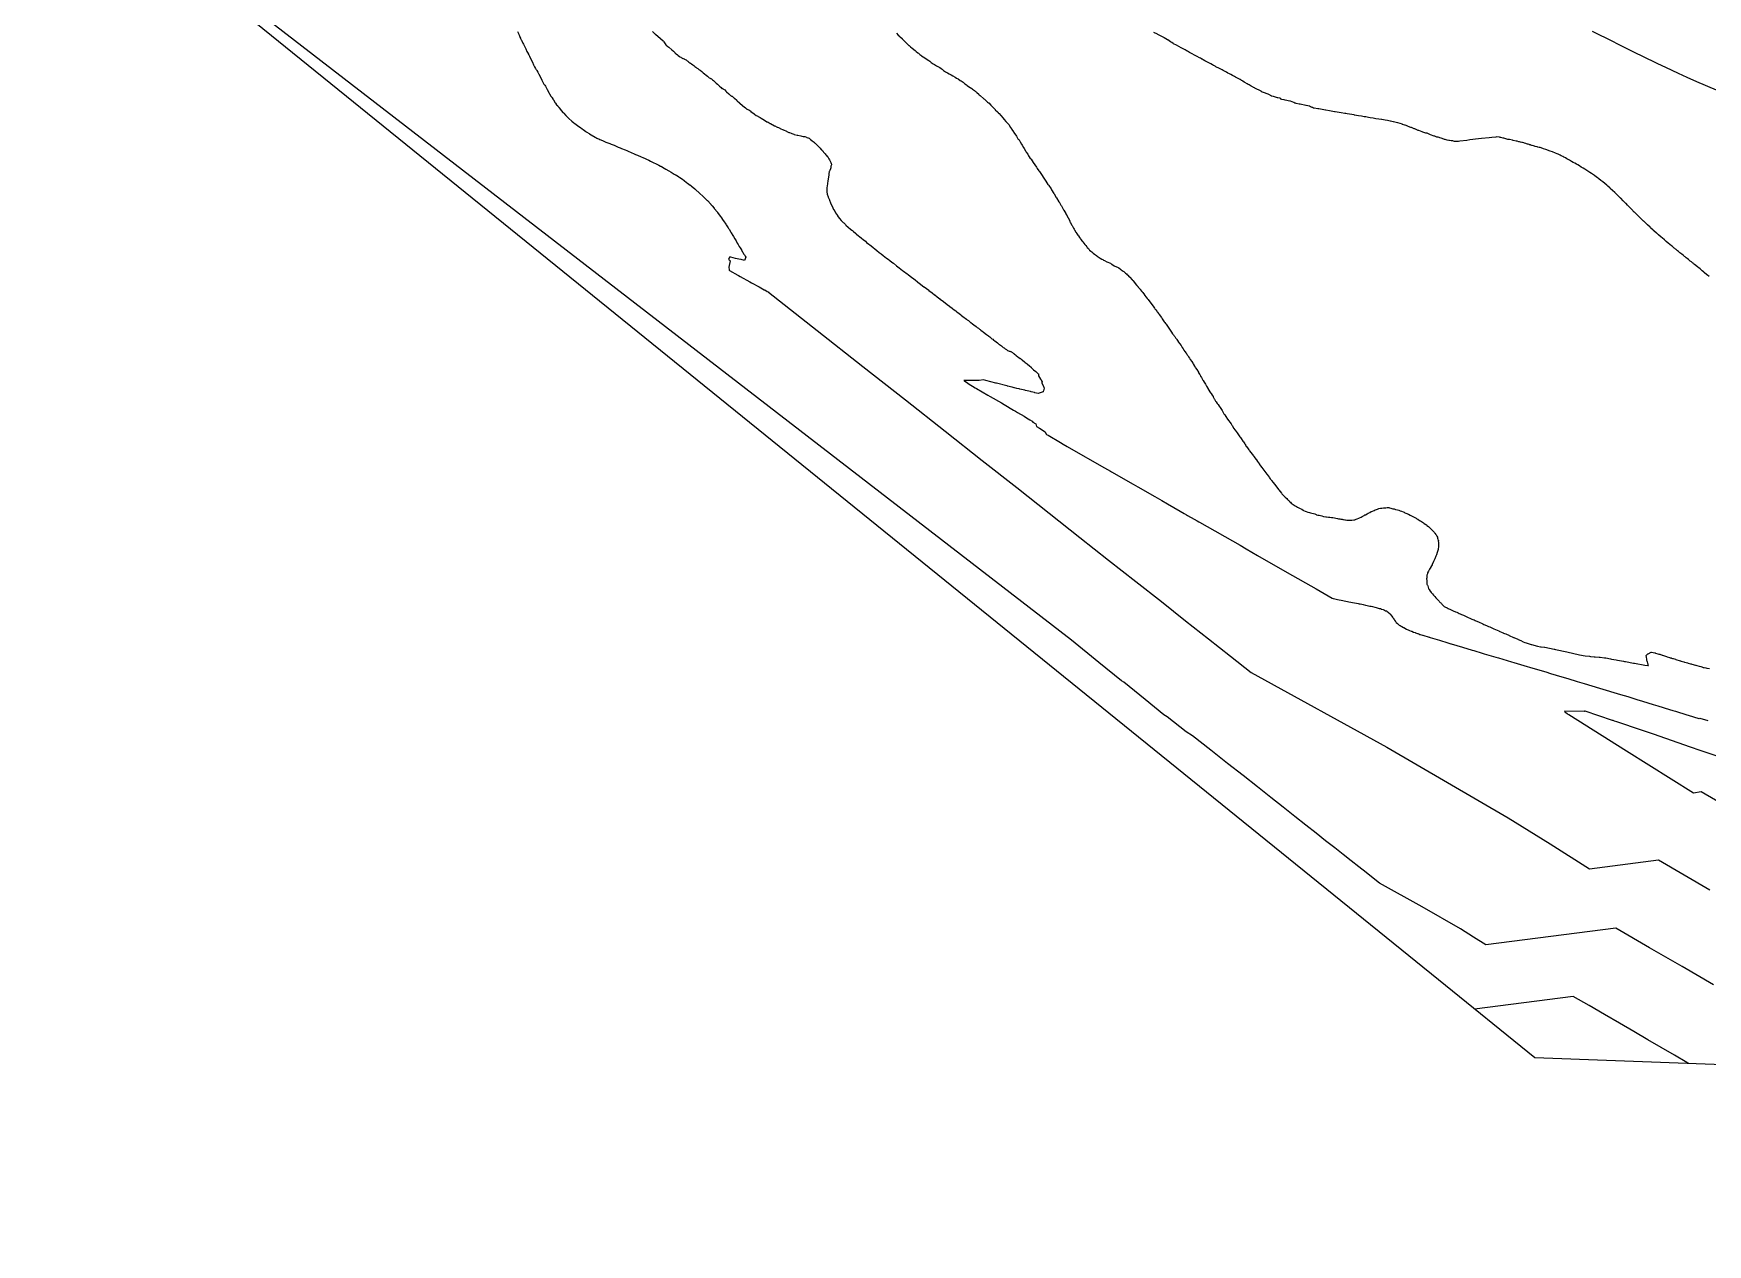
# Model space of a CAD drawing. Header units: metres. Extents: x 483462 to 484492, y 8428718 to 8429266.
# Drawn here: x 483573 to 483668.5, y 8429106.4 to 8429175.5 of the extents above; entities that cross this region are included whole.
import ezdxf

# ---------------------------------------------------------------- set-up
doc = ezdxf.new("R2010")
doc.units = ezdxf.units.M
for name, color, linetype in [('C-TINN-BNDY', 110, 'Continuous'), ('C-TOPO-MAJR', 9, 'Continuous'), ('C-TOPO-MINR', 8, 'Continuous')]:
    doc.layers.add(name, color=color, linetype=linetype)

msp = doc.modelspace()

# ---------------------------------------------------------------- linework, layer by layer
at = {"layer": 'C-TINN-BNDY', "color": 110, "linetype": 'Continuous', "lineweight": -3, "flags": 128}
msp.add_lwpolyline([(483721.479, 8429106.408), (483711.676, 8429111.421), (483707.355, 8429113.553), (483703.671, 8429115.37), (483658.654, 8429117.053), (483658.654, 8429117.053), (483653.159, 8429121.5), (483582.71, 8429178.48), (483500.685, 8429207.723)], dxfattribs=at)
at = {"layer": 'C-TOPO-MAJR', "color": 9, "linetype": 'Continuous', "lineweight": -3, "elevation": 1210, "flags": 128}
msp.add_lwpolyline([(483668.853, 8429121.212), (483667.06, 8429122.253), (483665.205, 8429123.331), (483663.284, 8429124.447), (483655.872, 8429123.49), (483655.162, 8429123.935), (483654.41, 8429124.406), (483652.231, 8429125.669), (483649.801, 8429127.01), (483649.429, 8429127.304), (483649.037, 8429127.612), (483648.624, 8429127.937), (483648.189, 8429128.28), (483647.729, 8429128.643), (483647.242, 8429129.026), (483646.726, 8429129.433), (483646.178, 8429129.865), (483645.595, 8429130.324), (483644.973, 8429130.813), (483644.309, 8429131.336), (483643.598, 8429131.896), (483642.835, 8429132.497), (483642.015, 8429133.144), (483641.129, 8429133.842), (483640.17, 8429134.597), (483639.13, 8429135.417), (483638.765, 8429135.633), (483637.688, 8429136.49), (483637.493, 8429136.606), (483636.432, 8429137.477), (483635.219, 8429138.463), (483635.077, 8429138.549), (483633.796, 8429139.601), (483632.221, 8429140.859), (483585.483, 8429176.93)], dxfattribs=at)
at = {"layer": 'C-TOPO-MINR', "color": 8, "linetype": 'Continuous', "lineweight": -3, "flags": 128}
for points, elevation in [([(483600.62, 8429175.576), (483600.696, 8429175.412), (483600.699, 8429175.404), (483600.731, 8429175.331), (483600.763, 8429175.261), (483600.765, 8429175.256), (483600.802, 8429175.184), (483600.805, 8429175.177), (483600.843, 8429175.103), (483600.854, 8429175.081), (483600.933, 8429174.913), (483600.961, 8429174.855), (483601.093, 8429174.577), (483601.163, 8429174.43), (483601.188, 8429174.379), (483601.224, 8429174.317), (483601.237, 8429174.296), (483601.273, 8429174.235), (483601.303, 8429174.173), (483601.371, 8429174.035), (483601.474, 8429173.822), (483601.544, 8429173.678), (483601.602, 8429173.561), (483601.647, 8429173.469), (483601.679, 8429173.423), (483601.692, 8429173.405), (483601.705, 8429173.386), (483601.736, 8429173.341), (483601.785, 8429173.245), (483601.835, 8429173.148), (483601.909, 8429173.001), (483602.008, 8429172.804), (483602.048, 8429172.727), (483602.109, 8429172.607), (483602.132, 8429172.578), (483602.167, 8429172.534), (483602.189, 8429172.506), (483602.219, 8429172.45), (483602.278, 8429172.343), (483602.322, 8429172.259), (483602.435, 8429172.051), (483602.458, 8429172.01), (483602.524, 8429171.887), (483602.537, 8429171.872), (483602.576, 8429171.828), (483602.589, 8429171.813), (483602.604, 8429171.79), (483602.658, 8429171.705), (483602.68, 8429171.669), (483602.781, 8429171.508), (483602.792, 8429171.491), (483602.85, 8429171.399), (483602.858, 8429171.391), (483602.9, 8429171.349), (483602.907, 8429171.342), (483602.979, 8429171.253), (483602.988, 8429171.241), (483603.003, 8429171.222), (483603.136, 8429171.056), (483603.142, 8429171.048), (483603.218, 8429170.953), (483603.221, 8429170.95), (483603.269, 8429170.909), (483603.272, 8429170.907), (483603.372, 8429170.797), (483603.376, 8429170.793), (483603.381, 8429170.788), (483603.549, 8429170.615), (483603.55, 8429170.613), (483603.55, 8429170.613), (483603.55, 8429170.613), (483603.726, 8429170.46), (483603.729, 8429170.457), (483603.832, 8429170.372), (483603.838, 8429170.367), (483603.891, 8429170.327), (483603.898, 8429170.322), (483604.053, 8429170.209), (483604.063, 8429170.202), (483604.214, 8429170.092), (483604.228, 8429170.083), (483604.286, 8429170.042), (483604.303, 8429170.029), (483604.377, 8429169.977), (483604.524, 8429169.875), (483604.549, 8429169.857), (483604.574, 8429169.841), (483604.713, 8429169.749), (483604.738, 8429169.734), (483604.925, 8429169.627), (483604.953, 8429169.612), (483605.064, 8429169.552), (483605.095, 8429169.536), (483605.156, 8429169.494), (483605.195, 8429169.476), (483605.267, 8429169.444), (483605.313, 8429169.424), (483605.464, 8429169.358), (483605.517, 8429169.336), (483605.67, 8429169.27), (483605.729, 8429169.247), (483605.897, 8429169.179), (483605.964, 8429169.152), (483606.138, 8429169.084), (483606.221, 8429169.051), (483606.296, 8429169.021), (483606.327, 8429169.002), (483606.358, 8429168.983), (483606.475, 8429168.937), (483606.558, 8429168.903), (483606.763, 8429168.822), (483606.855, 8429168.785), (483606.967, 8429168.74), (483607.068, 8429168.699), (483607.104, 8429168.68), (483607.139, 8429168.661), (483607.247, 8429168.615), (483607.362, 8429168.566), (483607.477, 8429168.516), (483607.674, 8429168.431), (483607.78, 8429168.385), (483607.907, 8429168.328), (483607.942, 8429168.311), (483607.977, 8429168.293), (483608.112, 8429168.23), (483608.216, 8429168.179), (483608.357, 8429168.11), (483608.53, 8429168.025), (483608.684, 8429167.945), (483608.777, 8429167.899), (483608.807, 8429167.885), (483608.838, 8429167.87), (483608.999, 8429167.782), (483609.085, 8429167.732), (483609.251, 8429167.636), (483609.39, 8429167.554), (483609.57, 8429167.442), (483609.642, 8429167.4), (483609.665, 8429167.39), (483609.687, 8429167.379), (483609.827, 8429167.286), (483609.89, 8429167.241), (483610.03, 8429167.144), (483610.129, 8429167.072), (483610.27, 8429166.968), (483610.319, 8429166.933), (483610.468, 8429166.817), (483610.482, 8429166.811), (483610.495, 8429166.805), (483610.534, 8429166.77), (483610.734, 8429166.604), (483610.791, 8429166.554), (483610.985, 8429166.381), (483611.01, 8429166.359), (483611.212, 8429166.169), (483611.221, 8429166.164), (483611.236, 8429166.148), (483611.439, 8429165.945), (483611.455, 8429165.928), (483611.652, 8429165.721), (483611.654, 8429165.718), (483611.734, 8429165.629), (483611.847, 8429165.492), (483611.851, 8429165.487), (483612.025, 8429165.265), (483612.034, 8429165.252), (483612.186, 8429165.048), (483612.201, 8429165.027), (483612.216, 8429165.006), (483612.359, 8429164.805), (483612.377, 8429164.776), (483612.505, 8429164.589), (483612.528, 8429164.554), (483612.639, 8429164.383), (483612.665, 8429164.341), (483612.691, 8429164.298), (483612.794, 8429164.135), (483612.822, 8429164.087), (483612.914, 8429163.937), (483612.946, 8429163.881), (483613.027, 8429163.746), (483613.06, 8429163.687), (483613.091, 8429163.634), (483613.164, 8429163.509), (483613.21, 8429163.429), (483613.279, 8429163.311), (483613.318, 8429163.244), (483613.356, 8429163.182), (483613.416, 8429163.077), (483613.447, 8429163.027), (483613.474, 8429162.987), (483613.521, 8429162.905), (483613.544, 8429162.871), (483613.569, 8429162.836), (483613.609, 8429162.767), (483613.645, 8429162.706), (483613.575, 8429162.522), (483613.375, 8429162.57), (483613.247, 8429162.601), (483613.069, 8429162.639), (483612.794, 8429162.706), (483612.712, 8429162.711), (483612.669, 8429162.575), (483612.706, 8429162.545), (483612.765, 8429162.494), (483612.689, 8429162.126), (483612.696, 8429161.977), (483612.692, 8429161.972), (483612.694, 8429161.968), (483612.711, 8429161.954), (483613.19, 8429161.683), (483613.235, 8429161.655), (483613.321, 8429161.603), (483613.885, 8429161.295), (483613.975, 8429161.245), (483614.41, 8429161.009), (483614.698, 8429160.852), (483614.729, 8429160.835), (483614.871, 8429160.757), (483614.927, 8429160.725), (483614.935, 8429160.721), (483614.94, 8429160.718), (483614.943, 8429160.716), (483617.717, 8429158.531), (483620.328, 8429156.475), (483622.754, 8429154.564), (483625.014, 8429152.783), (483627.126, 8429151.12), (483629.103, 8429149.563), (483630.957, 8429148.102), (483632.7, 8429146.729), (483634.341, 8429145.436), (483635.89, 8429144.216), (483637.353, 8429143.064), (483638.738, 8429141.973), (483640.05, 8429140.939), (483641.296, 8429139.958), (483642.48, 8429139.025), (483650.208, 8429134.758), (483657.138, 8429130.742), (483659.529, 8429129.245), (483661.787, 8429127.83), (483665.72, 8429128.338), (483668.652, 8429126.635)], 1208), ([(483608.32, 8429175.574), (483608.483, 8429175.43), (483608.497, 8429175.418), (483608.78, 8429175.173), (483608.925, 8429175.046), (483608.947, 8429175.027), (483608.979, 8429174.977), (483609.01, 8429174.929), (483609.016, 8429174.921), (483609.048, 8429174.874), (483609.054, 8429174.866), (483609.087, 8429174.822), (483609.109, 8429174.803), (483609.209, 8429174.716), (483609.258, 8429174.675), (483609.432, 8429174.527), (483609.526, 8429174.447), (483609.559, 8429174.418), (483609.595, 8429174.377), (483609.607, 8429174.364), (483609.644, 8429174.323), (483609.674, 8429174.298), (483609.749, 8429174.235), (483609.786, 8429174.205), (483609.863, 8429174.144), (483609.887, 8429174.13), (483609.935, 8429174.102), (483609.958, 8429174.089), (483610.003, 8429174.065), (483610.024, 8429174.057), (483610.063, 8429174.041), (483610.084, 8429174.032), (483610.123, 8429174.017), (483610.15, 8429174.002), (483610.195, 8429173.98), (483610.241, 8429173.955), (483610.266, 8429173.941), (483610.309, 8429173.904), (483610.332, 8429173.884), (483610.376, 8429173.844), (483610.405, 8429173.825), (483610.455, 8429173.79), (483610.496, 8429173.762), (483610.548, 8429173.726), (483610.62, 8429173.672), (483610.679, 8429173.627), (483610.748, 8429173.576), (483610.798, 8429173.538), (483610.842, 8429173.508), (483610.874, 8429173.485), (483610.917, 8429173.455), (483610.972, 8429173.412), (483611.036, 8429173.363), (483611.132, 8429173.287), (483611.222, 8429173.216), (483611.294, 8429173.159), (483611.386, 8429173.085), (483611.463, 8429173.023), (483611.527, 8429172.972), (483611.567, 8429172.94), (483611.608, 8429172.916), (483611.632, 8429172.902), (483611.657, 8429172.888), (483611.697, 8429172.865), (483611.757, 8429172.813), (483611.803, 8429172.774), (483611.86, 8429172.722), (483611.963, 8429172.632), (483612.025, 8429172.573), (483612.104, 8429172.5), (483612.151, 8429172.457), (483612.239, 8429172.375), (483612.285, 8429172.332), (483612.317, 8429172.315), (483612.349, 8429172.299), (483612.381, 8429172.282), (483612.413, 8429172.266), (483612.443, 8429172.239), (483612.511, 8429172.175), (483612.553, 8429172.134), (483612.678, 8429172.016), (483612.703, 8429171.992), (483612.777, 8429171.924), (483612.813, 8429171.907), (483612.837, 8429171.895), (483612.873, 8429171.879), (483612.897, 8429171.868), (483612.956, 8429171.814), (483612.975, 8429171.798), (483613.004, 8429171.77), (483613.129, 8429171.654), (483613.156, 8429171.629), (483613.292, 8429171.507), (483613.317, 8429171.485), (483613.463, 8429171.36), (483613.483, 8429171.343), (483613.632, 8429171.218), (483613.642, 8429171.21), (483613.715, 8429171.15), (483613.724, 8429171.146), (483613.805, 8429171.111), (483613.814, 8429171.108), (483613.824, 8429171.1), (483613.928, 8429171.023), (483613.941, 8429171.013), (483614.133, 8429170.87), (483614.138, 8429170.867), (483614.247, 8429170.785), (483614.249, 8429170.785), (483614.323, 8429170.755), (483614.325, 8429170.754), (483614.465, 8429170.668), (483614.466, 8429170.667), (483614.467, 8429170.666), (483614.518, 8429170.635), (483614.717, 8429170.511), (483614.722, 8429170.508), (483614.855, 8429170.425), (483614.864, 8429170.42), (483614.917, 8429170.401), (483615.047, 8429170.331), (483615.06, 8429170.324), (483615.294, 8429170.199), (483615.311, 8429170.19), (483615.436, 8429170.124), (483615.456, 8429170.113), (483615.505, 8429170.102), (483615.587, 8429170.062), (483615.609, 8429170.051), (483615.781, 8429169.969), (483615.806, 8429169.957), (483615.966, 8429169.884), (483615.991, 8429169.872), (483616.108, 8429169.822), (483616.132, 8429169.812), (483616.243, 8429169.767), (483616.267, 8429169.757), (483616.384, 8429169.718), (483616.411, 8429169.708), (483616.573, 8429169.668), (483616.616, 8429169.657), (483616.789, 8429169.622), (483616.84, 8429169.612), (483616.929, 8429169.594), (483616.958, 8429169.589), (483617.017, 8429169.577), (483617.102, 8429169.54), (483617.122, 8429169.534), (483617.182, 8429169.514), (483617.202, 8429169.507), (483617.264, 8429169.486), (483617.315, 8429169.442), (483617.341, 8429169.422), (483617.424, 8429169.355), (483617.506, 8429169.288), (483617.546, 8429169.254), (483617.575, 8429169.227), (483617.603, 8429169.2), (483617.634, 8429169.172), (483617.693, 8429169.112), (483617.734, 8429169.072), (483617.837, 8429168.971), (483617.893, 8429168.915), (483617.938, 8429168.867), (483617.965, 8429168.84), (483617.991, 8429168.813), (483618.038, 8429168.76), (483618.087, 8429168.702), (483618.168, 8429168.605), (483618.216, 8429168.548), (483618.261, 8429168.495), (483618.299, 8429168.443), (483618.322, 8429168.419), (483618.343, 8429168.394), (483618.389, 8429168.321), (483618.427, 8429168.247), (483618.462, 8429168.178), (483618.49, 8429168.1), (483618.507, 8429168.078), (483618.523, 8429168.058), (483618.537, 8429167.973), (483618.507, 8429167.888), (483618.49, 8429167.804), (483618.474, 8429167.747), (483618.443, 8429167.656), (483618.428, 8429167.603), (483618.41, 8429167.581), (483618.388, 8429167.453), (483618.38, 8429167.401), (483618.341, 8429167.15), (483618.326, 8429167.053), (483618.288, 8429166.762), (483618.277, 8429166.683), (483618.265, 8429166.478), (483618.263, 8429166.44), (483618.293, 8429166.295), (483618.347, 8429166.151), (483618.35, 8429166.136), (483618.414, 8429165.981), (483618.418, 8429165.972), (483618.422, 8429165.963), (483618.487, 8429165.795), (483618.489, 8429165.791), (483618.549, 8429165.649), (483618.565, 8429165.613), (483618.565, 8429165.612), (483618.566, 8429165.611), (483618.657, 8429165.43), (483618.659, 8429165.427), (483618.661, 8429165.425), (483618.664, 8429165.421), (483618.763, 8429165.246), (483618.771, 8429165.232), (483618.87, 8429165.075), (483618.879, 8429165.061), (483618.973, 8429164.929), (483618.987, 8429164.918), (483619.001, 8429164.906), (483619.094, 8429164.799), (483619.113, 8429164.779), (483619.206, 8429164.686), (483619.236, 8429164.657), (483619.333, 8429164.565), (483619.364, 8429164.537), (483619.49, 8429164.423), (483619.534, 8429164.385), (483619.689, 8429164.251), (483619.727, 8429164.22), (483619.764, 8429164.189), (483619.919, 8429164.058), (483619.959, 8429164.025), (483620.074, 8429163.93), (483620.133, 8429163.882), (483620.255, 8429163.783), (483620.346, 8429163.709), (483620.469, 8429163.609), (483620.543, 8429163.549), (483620.662, 8429163.454), (483620.727, 8429163.402), (483620.795, 8429163.349), (483620.909, 8429163.258), (483621.006, 8429163.182), (483621.116, 8429163.095), (483621.263, 8429162.98), (483621.369, 8429162.897), (483621.484, 8429162.807), (483621.585, 8429162.728), (483621.678, 8429162.655), (483621.771, 8429162.583), (483621.868, 8429162.508), (483621.985, 8429162.418), (483622.067, 8429162.354), (483622.249, 8429162.214), (483622.323, 8429162.158), (483622.394, 8429162.103), (483622.589, 8429161.953), (483622.65, 8429161.906), (483622.856, 8429161.749), (483622.906, 8429161.711), (483623.115, 8429161.552), (483623.156, 8429161.521), (483623.304, 8429161.409), (483623.44, 8429161.303), (483623.47, 8429161.281), (483623.609, 8429161.174), (483623.633, 8429161.156), (483623.812, 8429161.02), (483623.828, 8429161.008), (483624.082, 8429160.815), (483624.089, 8429160.811), (483624.277, 8429160.668), (483624.277, 8429160.668), (483624.284, 8429160.663), (483624.421, 8429160.557), (483624.426, 8429160.554), (483624.569, 8429160.445), (483624.716, 8429160.333), (483624.728, 8429160.324), (483624.737, 8429160.317), (483624.933, 8429160.169), (483624.946, 8429160.159), (483625.109, 8429160.035), (483625.123, 8429160.024), (483625.141, 8429160.011), (483625.271, 8429159.911), (483625.292, 8429159.895), (483625.414, 8429159.801), (483625.44, 8429159.782), (483625.53, 8429159.712), (483625.629, 8429159.637), (483625.669, 8429159.607), (483625.766, 8429159.533), (483625.803, 8429159.505), (483625.918, 8429159.415), (483625.96, 8429159.383), (483626.11, 8429159.267), (483626.155, 8429159.231), (483626.245, 8429159.161), (483626.282, 8429159.133), (483626.346, 8429159.085), (483626.387, 8429159.054), (483626.449, 8429159.007), (483626.49, 8429158.976), (483626.584, 8429158.903), (483626.651, 8429158.852), (483626.79, 8429158.745), (483626.843, 8429158.704), (483626.916, 8429158.648), (483626.957, 8429158.617), (483626.986, 8429158.594), (483627.015, 8429158.572), (483627.057, 8429158.54), (483627.124, 8429158.489), (483627.189, 8429158.439), (483627.303, 8429158.353), (483627.372, 8429158.299), (483627.434, 8429158.252), (483627.484, 8429158.214), (483627.51, 8429158.194), (483627.56, 8429158.154), (483627.585, 8429158.135), (483627.61, 8429158.116), (483627.662, 8429158.076), (483627.686, 8429158.058), (483627.733, 8429158.022), (483627.786, 8429157.982), (483627.856, 8429157.928), (483627.934, 8429157.869), (483628.001, 8429157.818), (483628.043, 8429157.787), (483628.061, 8429157.773), (483628.111, 8429157.734), (483628.129, 8429157.721), (483628.181, 8429157.682), (483628.233, 8429157.643), (483628.289, 8429157.6), (483628.337, 8429157.564), (483628.386, 8429157.528), (483628.428, 8429157.496), (483628.45, 8429157.479), (483628.487, 8429157.452), (483628.512, 8429157.435), (483628.558, 8429157.401), (483628.583, 8429157.385), (483628.633, 8429157.357), (483628.663, 8429157.351), (483628.714, 8429157.34), (483628.748, 8429157.332), (483628.773, 8429157.327), (483628.797, 8429157.309), (483628.827, 8429157.288), (483628.862, 8429157.262), (483628.884, 8429157.246), (483628.918, 8429157.221), (483628.933, 8429157.209), (483628.968, 8429157.183), (483629.034, 8429157.133), (483629.081, 8429157.098), (483629.175, 8429157.026), (483629.221, 8429156.991), (483629.301, 8429156.929), (483629.314, 8429156.919), (483629.396, 8429156.855), (483629.409, 8429156.845), (483629.435, 8429156.824), (483629.545, 8429156.739), (483629.587, 8429156.706), (483629.703, 8429156.614), (483629.724, 8429156.597), (483629.829, 8429156.51), (483629.839, 8429156.502), (483629.918, 8429156.433), (483629.926, 8429156.426), (483629.935, 8429156.417), (483629.985, 8429156.36), (483630.038, 8429156.301), (483630.052, 8429156.29), (483630.189, 8429156.177), (483630.209, 8429156.16), (483630.336, 8429156.053), (483630.344, 8429156.046), (483630.344, 8429156.039), (483630.351, 8429155.988), (483630.354, 8429155.937), (483630.452, 8429155.749), (483630.453, 8429155.748), (483630.527, 8429155.677), (483630.498, 8429155.677), (483630.555, 8429155.588), (483630.54, 8429155.539), (483630.539, 8429155.537), (483630.54, 8429155.533), (483630.541, 8429155.53), (483630.605, 8429155.385), (483630.604, 8429155.381), (483630.666, 8429155.233), (483630.655, 8429155.16), (483630.653, 8429155.155), (483630.638, 8429155.09), (483630.621, 8429155.039), (483630.618, 8429155.031), (483630.32, 8429154.933), (483630.138, 8429154.977), (483630.118, 8429154.982), (483629.922, 8429155.029), (483629.882, 8429155.038), (483629.595, 8429155.107), (483629.558, 8429155.116), (483629.285, 8429155.182), (483629.25, 8429155.19), (483629.102, 8429155.226), (483628.985, 8429155.254), (483628.954, 8429155.261), (483628.837, 8429155.289), (483628.57, 8429155.359), (483628.557, 8429155.362), (483628.549, 8429155.364), (483628.542, 8429155.366), (483627.945, 8429155.522), (483627.936, 8429155.524), (483627.916, 8429155.529), (483627.335, 8429155.677), (483627.205, 8429155.71), (483627.201, 8429155.711), (483627.199, 8429155.711), (483626.956, 8429155.677), (483626.695, 8429155.677), (483626.654, 8429155.677), (483626.543, 8429155.677), (483626.349, 8429155.677), (483626.333, 8429155.677), (483626.272, 8429155.677), (483626.128, 8429155.677), (483626.097, 8429155.677), (483626.082, 8429155.677), (483626.117, 8429155.649), (483626.307, 8429155.523), (483626.329, 8429155.511), (483626.739, 8429155.26), (483626.808, 8429155.22), (483627.452, 8429154.841), (483627.585, 8429154.764), (483628.228, 8429154.391), (483628.388, 8429154.299), (483628.923, 8429153.991), (483629.034, 8429153.926), (483629.152, 8429153.852), (483629.528, 8429153.633), (483629.669, 8429153.543), (483629.859, 8429153.43), (483629.98, 8429153.348), (483630.03, 8429153.303), (483630.201, 8429153.194), (483630.238, 8429153.057), (483630.396, 8429152.949), (483630.72, 8429152.75), (483630.777, 8429152.617), (483630.78, 8429152.614), (483630.807, 8429152.597), (483630.892, 8429152.547), (483631.597, 8429152.139), (483631.749, 8429152.05), (483631.979, 8429151.917), (483633.007, 8429151.326), (483633.144, 8429151.248), (483634.116, 8429150.691), (483634.456, 8429150.496), (483634.512, 8429150.464), (483635.744, 8429149.759), (483636.004, 8429149.611), (483636.976, 8429149.055), (483637.376, 8429148.827), (483637.711, 8429148.636), (483638.42, 8429148.231), (483638.659, 8429148.094), (483638.795, 8429148.016), (483638.852, 8429147.983), (483639.219, 8429147.774), (483639.406, 8429147.667), (483639.495, 8429147.616), (483639.53, 8429147.596), (483641.845, 8429146.279), (483642.191, 8429146.079), (483642.842, 8429145.704), (483644.526, 8429144.734), (483646.178, 8429143.788), (483647.095, 8429143.254), (483647.157, 8429143.241), (483647.244, 8429143.222), (483647.333, 8429143.204), (483647.41, 8429143.188), (483647.501, 8429143.17), (483647.603, 8429143.148), (483647.705, 8429143.129), (483647.777, 8429143.115), (483647.882, 8429143.094), (483647.965, 8429143.078), (483648.052, 8429143.061), (483648.156, 8429143.041), (483648.264, 8429143.02), (483648.368, 8429143), (483648.48, 8429142.977), (483648.584, 8429142.956), (483648.639, 8429142.945), (483648.69, 8429142.935), (483648.792, 8429142.914), (483648.863, 8429142.898), (483648.994, 8429142.87), (483649.088, 8429142.85), (483649.164, 8429142.833), (483649.25, 8429142.814), (483649.285, 8429142.807), (483649.321, 8429142.8), (483649.403, 8429142.78), (483649.523, 8429142.749), (483649.6, 8429142.729), (483649.721, 8429142.697), (483649.782, 8429142.679), (483649.817, 8429142.672), (483649.851, 8429142.664), (483649.922, 8429142.64), (483650.004, 8429142.608), (483650.084, 8429142.576), (483650.144, 8429142.549), (483650.19, 8429142.533), (483650.241, 8429142.496), (483650.296, 8429142.454), (483650.333, 8429142.419), (483650.402, 8429142.361), (483650.428, 8429142.326), (483650.476, 8429142.261), (483650.499, 8429142.227), (483650.532, 8429142.177), (483650.559, 8429142.153), (483650.58, 8429142.12), (483650.63, 8429142.045), (483650.651, 8429142.015), (483650.703, 8429141.938), (483650.731, 8429141.909), (483650.755, 8429141.883), (483650.825, 8429141.817), (483650.897, 8429141.747), (483650.925, 8429141.723), (483650.971, 8429141.697), (483651.038, 8429141.672), (483651.068, 8429141.652), (483651.16, 8429141.598), (483651.193, 8429141.581), (483651.339, 8429141.5), (483651.473, 8429141.439), (483651.502, 8429141.426), (483651.613, 8429141.381), (483651.636, 8429141.371), (483651.741, 8429141.332), (483651.828, 8429141.3), (483651.847, 8429141.293), (483651.913, 8429141.269), (483651.975, 8429141.246), (483651.989, 8429141.241), (483652.042, 8429141.22), (483652.096, 8429141.198), (483652.106, 8429141.195), (483652.114, 8429141.192), (483652.255, 8429141.149), (483652.26, 8429141.147), (483652.265, 8429141.145), (483652.269, 8429141.144), (483652.64, 8429141.033), (483652.653, 8429141.029), (483652.687, 8429141.019), (483653.221, 8429140.859), (483653.693, 8429140.719), (483653.873, 8429140.665), (483653.884, 8429140.662), (483654.538, 8429140.467), (483655.084, 8429140.304), (483655.173, 8429140.277), (483655.653, 8429140.134), (483655.775, 8429140.097), (483656.433, 8429139.901), (483656.578, 8429139.858), (483657.328, 8429139.634), (483657.456, 8429139.596), (483658.217, 8429139.369), (483658.353, 8429139.328), (483658.546, 8429139.271), (483659.278, 8429139.052), (483659.546, 8429138.972), (483660.198, 8429138.778), (483660.536, 8429138.677), (483661.084, 8429138.513), (483661.48, 8429138.395), (483661.911, 8429138.267), (483662.345, 8429138.137), (483662.723, 8429138.023), (483663.169, 8429137.89), (483663.539, 8429137.776), (483663.96, 8429137.65), (483664.479, 8429137.492), (483664.8, 8429137.393), (483665.414, 8429137.202), (483665.673, 8429137.121), (483666.344, 8429136.911), (483666.533, 8429136.853), (483666.677, 8429136.811), (483667.331, 8429136.607), (483667.413, 8429136.585), (483668.01, 8429136.405), (483668.042, 8429136.399), (483668.072, 8429136.411), (483668.529, 8429136.281)], 1206), ([(483622.246, 8429175.48), (483622.34, 8429175.369), (483622.347, 8429175.361), (483622.4, 8429175.317), (483622.403, 8429175.314), (483622.456, 8429175.271), (483622.56, 8429175.168), (483622.572, 8429175.155), (483622.744, 8429174.982), (483622.776, 8429174.95), (483622.877, 8429174.85), (483622.898, 8429174.829), (483622.952, 8429174.782), (483622.964, 8429174.772), (483623.018, 8429174.727), (483623.045, 8429174.705), (483623.147, 8429174.622), (483623.312, 8429174.489), (483623.372, 8429174.44), (483623.47, 8429174.361), (483623.507, 8429174.331), (483623.561, 8429174.283), (483623.582, 8429174.266), (483623.636, 8429174.22), (483623.678, 8429174.192), (483623.77, 8429174.131), (483623.853, 8429174.076), (483624, 8429173.979), (483624.089, 8429173.919), (483624.14, 8429173.885), (483624.193, 8429173.839), (483624.208, 8429173.826), (483624.223, 8429173.813), (483624.275, 8429173.768), (483624.332, 8429173.735), (483624.413, 8429173.687), (483624.521, 8429173.624), (483624.648, 8429173.551), (483624.712, 8429173.513), (483624.792, 8429173.466), (483624.842, 8429173.422), (483624.862, 8429173.405), (483624.883, 8429173.387), (483624.932, 8429173.345), (483624.982, 8429173.317), (483625.041, 8429173.282), (483625.15, 8429173.221), (483625.246, 8429173.168), (483625.365, 8429173.1), (483625.459, 8429173.046), (483625.585, 8429172.971), (483625.674, 8429172.917), (483625.757, 8429172.867), (483625.886, 8429172.788), (483625.935, 8429172.757), (483625.999, 8429172.716), (483626.04, 8429172.682), (483626.069, 8429172.657), (483626.108, 8429172.624), (483626.137, 8429172.598), (483626.232, 8429172.531), (483626.284, 8429172.494), (483626.359, 8429172.441), (483626.534, 8429172.317), (483626.581, 8429172.283), (483626.686, 8429172.208), (483626.718, 8429172.181), (483626.755, 8429172.151), (483626.786, 8429172.124), (483626.822, 8429172.092), (483626.933, 8429171.996), (483626.97, 8429171.964), (483627.022, 8429171.918), (483627.225, 8429171.741), (483627.256, 8429171.714), (483627.377, 8429171.608), (483627.398, 8429171.591), (483627.444, 8429171.553), (483627.49, 8429171.514), (483627.508, 8429171.498), (483627.622, 8429171.38), (483627.64, 8429171.361), (483627.665, 8429171.335), (483627.868, 8429171.123), (483627.879, 8429171.111), (483627.999, 8429170.986), (483628.047, 8429170.946), (483628.053, 8429170.941), (483628.1, 8429170.901), (483628.105, 8429170.897), (483628.203, 8429170.777), (483628.206, 8429170.775), (483628.209, 8429170.771), (483628.304, 8429170.655), (483628.381, 8429170.561), (483628.383, 8429170.557), (483628.48, 8429170.44), (483628.486, 8429170.432), (483628.533, 8429170.393), (483628.579, 8429170.354), (483628.586, 8429170.344), (483628.645, 8429170.263), (483628.754, 8429170.107), (483628.767, 8429170.089), (483628.871, 8429169.935), (483628.887, 8429169.911), (483628.98, 8429169.763), (483628.999, 8429169.733), (483629.083, 8429169.596), (483629.104, 8429169.561), (483629.145, 8429169.495), (483629.169, 8429169.455), (483629.206, 8429169.424), (483629.242, 8429169.393), (483629.281, 8429169.327), (483629.309, 8429169.279), (483629.385, 8429169.147), (483629.417, 8429169.093), (483629.492, 8429168.964), (483629.529, 8429168.902), (483629.607, 8429168.771), (483629.651, 8429168.698), (483629.728, 8429168.573), (483629.779, 8429168.489), (483629.815, 8429168.43), (483629.875, 8429168.335), (483629.9, 8429168.313), (483629.926, 8429168.291), (483629.98, 8429168.208), (483630.051, 8429168.099), (483630.139, 8429167.963), (483630.223, 8429167.836), (483630.269, 8429167.768), (483630.365, 8429167.623), (483630.384, 8429167.606), (483630.403, 8429167.59), (483630.446, 8429167.525), (483630.551, 8429167.366), (483630.617, 8429167.264), (483630.732, 8429167.093), (483630.764, 8429167.044), (483630.887, 8429166.856), (483630.899, 8429166.845), (483630.91, 8429166.835), (483630.934, 8429166.797), (483631.059, 8429166.599), (483631.092, 8429166.545), (483631.216, 8429166.345), (483631.23, 8429166.322), (483631.362, 8429166.107), (483631.367, 8429166.103), (483631.371, 8429166.099), (483631.377, 8429166.089), (483631.512, 8429165.864), (483631.518, 8429165.854), (483631.629, 8429165.669), (483631.652, 8429165.63), (483631.652, 8429165.629), (483631.781, 8429165.413), (483631.78, 8429165.41), (483631.78, 8429165.406), (483631.783, 8429165.393), (483631.9, 8429165.187), (483631.913, 8429165.164), (483631.921, 8429165.15), (483632.031, 8429164.957), (483632.131, 8429164.785), (483632.131, 8429164.775), (483632.132, 8429164.752), (483632.138, 8429164.729), (483632.142, 8429164.718), (483632.147, 8429164.709), (483632.152, 8429164.699), (483632.245, 8429164.535), (483632.261, 8429164.508), (483632.346, 8429164.361), (483632.378, 8429164.306), (483632.398, 8429164.273), (483632.479, 8429164.139), (483632.488, 8429164.125), (483632.498, 8429164.111), (483632.51, 8429164.097), (483632.522, 8429164.082), (483632.599, 8429163.961), (483632.622, 8429163.927), (483632.694, 8429163.82), (483632.738, 8429163.754), (483632.765, 8429163.714), (483632.833, 8429163.62), (483632.85, 8429163.599), (483632.868, 8429163.579), (483632.93, 8429163.499), (483632.985, 8429163.434), (483633.044, 8429163.364), (483633.104, 8429163.294), (483633.128, 8429163.265), (483633.191, 8429163.2), (483633.214, 8429163.171), (483633.238, 8429163.143), (483633.262, 8429163.114), (483633.332, 8429163.051), (483633.38, 8429163.012), (483633.466, 8429162.943), (483633.537, 8429162.886), (483633.59, 8429162.843), (483633.655, 8429162.797), (483633.685, 8429162.764), (483633.811, 8429162.683), (483633.867, 8429162.65), (483633.965, 8429162.6), (483634.02, 8429162.574), (483634.056, 8429162.536), (483634.108, 8429162.513), (483634.245, 8429162.437), (483634.295, 8429162.417), (483634.398, 8429162.377), (483634.445, 8429162.361), (483634.485, 8429162.319), (483634.531, 8429162.301), (483634.662, 8429162.217), (483634.707, 8429162.198), (483634.846, 8429162.13), (483634.889, 8429162.11), (483634.93, 8429162.088), (483635.03, 8429162.019), (483635.071, 8429161.992), (483635.178, 8429161.91), (483635.218, 8429161.88), (483635.279, 8429161.831), (483635.314, 8429161.802), (483635.36, 8429161.752), (483635.407, 8429161.7), (483635.434, 8429161.675), (483635.527, 8429161.582), (483635.548, 8429161.559), (483635.692, 8429161.409), (483635.71, 8429161.389), (483635.729, 8429161.368), (483635.832, 8429161.247), (483635.847, 8429161.229), (483635.958, 8429161.094), (483636.023, 8429161.015), (483636.033, 8429161.004), (483636.088, 8429160.942), (483636.144, 8429160.878), (483636.15, 8429160.871), (483636.24, 8429160.754), (483636.242, 8429160.751), (483636.294, 8429160.683), (483636.393, 8429160.552), (483636.396, 8429160.548), (483636.486, 8429160.43), (483636.492, 8429160.423), (483636.547, 8429160.358), (483636.601, 8429160.294), (483636.61, 8429160.283), (483636.7, 8429160.158), (483636.713, 8429160.14), (483636.86, 8429159.936), (483636.879, 8429159.909), (483636.965, 8429159.79), (483636.988, 8429159.761), (483637.04, 8429159.696), (483637.09, 8429159.633), (483637.117, 8429159.598), (483637.202, 8429159.476), (483637.224, 8429159.445), (483637.355, 8429159.256), (483637.38, 8429159.218), (483637.406, 8429159.182), (483637.479, 8429159.076), (483637.516, 8429159.027), (483637.555, 8429158.978), (483637.592, 8429158.929), (483637.633, 8429158.876), (483637.705, 8429158.77), (483637.74, 8429158.718), (483637.783, 8429158.655), (483637.896, 8429158.487), (483637.935, 8429158.43), (483637.995, 8429158.341), (483638.045, 8429158.273), (483638.072, 8429158.237), (483638.12, 8429158.173), (483638.145, 8429158.14), (483638.167, 8429158.11), (483638.213, 8429158.046), (483638.234, 8429158.017), (483638.283, 8429157.948), (483638.337, 8429157.868), (483638.39, 8429157.789), (483638.475, 8429157.663), (483638.548, 8429157.553), (483638.602, 8429157.473), (483638.643, 8429157.412), (483638.696, 8429157.336), (483638.709, 8429157.317), (483638.757, 8429157.248), (483638.769, 8429157.232), (483638.778, 8429157.218), (483638.788, 8429157.204), (483638.831, 8429157.14), (483638.86, 8429157.095), (483638.904, 8429157.03), (483638.958, 8429156.947), (483639.003, 8429156.878), (483639.087, 8429156.748), (483639.149, 8429156.652), (483639.169, 8429156.622), (483639.224, 8429156.535), (483639.229, 8429156.526), (483639.235, 8429156.517), (483639.291, 8429156.427), (483639.305, 8429156.404), (483639.37, 8429156.3), (483639.467, 8429156.142), (483639.482, 8429156.117), (483639.542, 8429156.019), (483639.588, 8429155.937), (483639.593, 8429155.929), (483639.639, 8429155.847), (483639.64, 8429155.844), (483639.687, 8429155.76), (483639.687, 8429155.759), (483639.723, 8429155.697), (483639.735, 8429155.674), (483639.735, 8429155.674), (483639.795, 8429155.577), (483639.798, 8429155.573), (483639.867, 8429155.462), (483639.929, 8429155.356), (483639.935, 8429155.345), (483640.022, 8429155.197), (483640.028, 8429155.187), (483640.034, 8429155.177), (483640.096, 8429155.073), (483640.11, 8429155.052), (483640.175, 8429154.958), (483640.192, 8429154.933), (483640.255, 8429154.84), (483640.301, 8429154.759), (483640.312, 8429154.741), (483640.375, 8429154.628), (483640.387, 8429154.607), (483640.452, 8429154.497), (483640.478, 8429154.46), (483640.542, 8429154.368), (483640.591, 8429154.3), (483640.655, 8429154.213), (483640.713, 8429154.129), (483640.746, 8429154.081), (483640.816, 8429153.96), (483640.834, 8429153.928), (483640.853, 8429153.895), (483640.919, 8429153.78), (483640.972, 8429153.706), (483641.035, 8429153.617), (483641.137, 8429153.476), (483641.208, 8429153.381), (483641.262, 8429153.304), (483641.328, 8429153.211), (483641.379, 8429153.126), (483641.405, 8429153.081), (483641.452, 8429153.001), (483641.479, 8429152.954), (483641.565, 8429152.836), (483641.614, 8429152.768), (483641.672, 8429152.69), (483641.835, 8429152.469), (483641.874, 8429152.414), (483641.907, 8429152.36), (483642.009, 8429152.222), (483642.037, 8429152.176), (483642.072, 8429152.119), (483642.107, 8429152.062), (483642.131, 8429152.024), (483642.165, 8429151.971), (483642.2, 8429151.917), (483642.223, 8429151.884), (483642.339, 8429151.727), (483642.361, 8429151.697), (483642.389, 8429151.66), (483642.607, 8429151.369), (483642.623, 8429151.347), (483642.762, 8429151.16), (483642.773, 8429151.144), (483642.83, 8429151.062), (483642.838, 8429151.05), (483642.891, 8429150.972), (483642.945, 8429150.895), (483642.949, 8429150.89), (483643.002, 8429150.813), (483643.08, 8429150.711), (483643.14, 8429150.632), (483643.143, 8429150.628), (483643.368, 8429150.332), (483643.381, 8429150.315), (483643.503, 8429150.155), (483643.52, 8429150.132), (483643.565, 8429150.07), (483643.61, 8429150.009), (483643.639, 8429149.971), (483643.732, 8429149.852), (483643.88, 8429149.664), (483643.92, 8429149.612), (483644.002, 8429149.508), (483644.037, 8429149.464), (483644.072, 8429149.417), (483644.107, 8429149.372), (483644.136, 8429149.337), (483644.205, 8429149.254), (483644.236, 8429149.218), (483644.33, 8429149.11), (483644.362, 8429149.074), (483644.415, 8429149.022), (483644.503, 8429148.937), (483644.555, 8429148.889), (483644.613, 8429148.835), (483644.64, 8429148.803), (483644.666, 8429148.772), (483644.714, 8429148.73), (483644.762, 8429148.688), (483644.815, 8429148.648), (483644.878, 8429148.597), (483644.935, 8429148.559), (483644.993, 8429148.521), (483645.055, 8429148.485), (483645.112, 8429148.452), (483645.19, 8429148.412), (483645.273, 8429148.372), (483645.367, 8429148.331), (483645.449, 8429148.28), (483645.469, 8429148.26), (483645.562, 8429148.225), (483645.617, 8429148.205), (483645.714, 8429148.174), (483645.799, 8429148.146), (483645.869, 8429148.127), (483645.94, 8429148.11), (483646.029, 8429148.089), (483646.105, 8429148.073), (483646.186, 8429148.038), (483646.206, 8429148.017), (483646.284, 8429148.003), (483646.36, 8429147.99), (483646.433, 8429147.977), (483646.509, 8429147.965), (483646.613, 8429147.922), (483646.728, 8429147.906), (483646.783, 8429147.898), (483646.891, 8429147.884), (483646.965, 8429147.875), (483647.064, 8429147.862), (483647.129, 8429147.854), (483647.226, 8429147.842), (483647.305, 8429147.815), (483647.409, 8429147.799), (483647.455, 8429147.792), (483647.54, 8429147.778), (483647.595, 8429147.77), (483647.671, 8429147.757), (483647.714, 8429147.75), (483647.749, 8429147.744), (483647.825, 8429147.733), (483647.846, 8429147.728), (483647.868, 8429147.722), (483647.944, 8429147.716), (483647.978, 8429147.714), (483648.055, 8429147.712), (483648.097, 8429147.71), (483648.184, 8429147.714), (483648.229, 8429147.716), (483648.333, 8429147.73), (483648.385, 8429147.736), (483648.477, 8429147.763), (483648.525, 8429147.778), (483648.615, 8429147.816), (483648.664, 8429147.835), (483648.756, 8429147.887), (483648.819, 8429147.922), (483648.915, 8429147.98), (483648.963, 8429148.009), (483649.005, 8429148.014), (483649.101, 8429148.071), (483649.15, 8429148.1), (483649.248, 8429148.152), (483649.331, 8429148.198), (483649.397, 8429148.228), (483649.492, 8429148.265), (483649.557, 8429148.291), (483649.619, 8429148.313), (483649.688, 8429148.332), (483649.729, 8429148.355), (483649.77, 8429148.383), (483649.862, 8429148.39), (483649.932, 8429148.402), (483650.025, 8429148.408), (483650.096, 8429148.414), (483650.169, 8429148.412), (483650.24, 8429148.439), (483650.299, 8429148.434), (483650.332, 8429148.425), (483650.374, 8429148.408), (483650.447, 8429148.398), (483650.497, 8429148.38), (483650.568, 8429148.363), (483650.643, 8429148.347), (483650.718, 8429148.325), (483650.825, 8429148.3), (483650.901, 8429148.273), (483650.984, 8429148.245), (483651.062, 8429148.214), (483651.154, 8429148.179), (483651.203, 8429148.158), (483651.252, 8429148.136), (483651.349, 8429148.094), (483651.397, 8429148.071), (483651.452, 8429148.043), (483651.551, 8429147.996), (483651.63, 8429147.955), (483651.732, 8429147.902), (483651.785, 8429147.875), (483651.891, 8429147.814), (483651.936, 8429147.79), (483651.979, 8429147.766), (483652.09, 8429147.696), (483652.134, 8429147.667), (483652.196, 8429147.625), (483652.304, 8429147.552), (483652.343, 8429147.525), (483652.437, 8429147.456), (483652.471, 8429147.434), (483652.503, 8429147.411), (483652.587, 8429147.341), (483652.629, 8429147.304), (483652.71, 8429147.23), (483652.744, 8429147.199), (483652.804, 8429147.14), (483652.822, 8429147.124), (483652.839, 8429147.109), (483652.917, 8429147.016), (483652.936, 8429146.993), (483652.952, 8429146.973), (483653.007, 8429146.899), (483653.016, 8429146.89), (483653.023, 8429146.88), (483653.031, 8429146.867), (483653.066, 8429146.805), (483653.072, 8429146.793), (483653.101, 8429146.74), (483653.107, 8429146.73), (483653.111, 8429146.718), (483653.112, 8429146.705), (483653.111, 8429146.695), (483653.111, 8429146.685), (483653.134, 8429146.628), (483653.153, 8429146.556), (483653.157, 8429146.547), (483653.157, 8429146.526), (483653.154, 8429146.514), (483653.162, 8429146.446), (483653.17, 8429146.358), (483653.171, 8429146.349), (483653.168, 8429146.331), (483653.164, 8429146.32), (483653.157, 8429146.211), (483653.156, 8429146.201), (483653.137, 8429146.051), (483653.136, 8429146.043), (483653.091, 8429145.87), (483653.09, 8429145.866), (483653.088, 8429145.862), (483653.042, 8429145.725), (483653.017, 8429145.651), (483653.016, 8429145.649), (483652.955, 8429145.504), (483652.952, 8429145.498), (483652.88, 8429145.346), (483652.873, 8429145.33), (483652.805, 8429145.193), (483652.797, 8429145.178), (483652.797, 8429145.171), (483652.729, 8429145.043), (483652.719, 8429145.024), (483652.652, 8429144.906), (483652.61, 8429144.83), (483652.595, 8429144.803), (483652.545, 8429144.714), (483652.536, 8429144.697), (483652.528, 8429144.679), (483652.529, 8429144.654), (483652.491, 8429144.564), (483652.494, 8429144.539), (483652.49, 8429144.401), (483652.484, 8429144.382), (483652.487, 8429144.353), (483652.493, 8429144.299), (483652.503, 8429144.082), (483652.503, 8429144.062), (483652.517, 8429144.024), (483652.531, 8429144.006), (483652.553, 8429143.971), (483652.585, 8429143.808), (483652.61, 8429143.769), (483652.63, 8429143.748), (483652.684, 8429143.66), (483652.705, 8429143.638), (483652.747, 8429143.587), (483652.815, 8429143.515), (483652.883, 8429143.433), (483652.949, 8429143.364), (483653.013, 8429143.29), (483653.085, 8429143.208), (483653.144, 8429143.141), (483653.194, 8429143.085), (483653.225, 8429143.059), (483653.26, 8429143.02), (483653.292, 8429142.993), (483653.33, 8429142.951), (483653.364, 8429142.915), (483653.392, 8429142.883), (483653.419, 8429142.854), (483653.442, 8429142.829), (483653.464, 8429142.804), (483653.493, 8429142.786), (483653.529, 8429142.764), (483653.566, 8429142.748), (483653.612, 8429142.727), (483653.664, 8429142.704), (483653.713, 8429142.681), (483653.759, 8429142.659), (483653.807, 8429142.637), (483653.853, 8429142.615), (483653.925, 8429142.582), (483654.004, 8429142.546), (483654.128, 8429142.491), (483654.206, 8429142.456), (483654.284, 8429142.421), (483654.34, 8429142.396), (483654.397, 8429142.371), (483654.474, 8429142.336), (483654.585, 8429142.286), (483654.671, 8429142.248), (483654.864, 8429142.161), (483654.946, 8429142.124), (483655.065, 8429142.071), (483655.13, 8429142.044), (483655.196, 8429142.017), (483655.251, 8429141.992), (483655.394, 8429141.928), (483655.448, 8429141.904), (483655.698, 8429141.792), (483655.748, 8429141.769), (483655.898, 8429141.702), (483655.945, 8429141.681), (483656.014, 8429141.653), (483656.085, 8429141.625), (483656.128, 8429141.606), (483656.288, 8429141.535), (483656.325, 8429141.518), (483656.604, 8429141.393), (483656.634, 8429141.38), (483656.794, 8429141.308), (483656.853, 8429141.284), (483656.878, 8429141.273), (483656.93, 8429141.253), (483657.003, 8429141.223), (483657.045, 8429141.204), (483657.168, 8429141.15), (483657.192, 8429141.139), (483657.449, 8429141.025), (483657.465, 8429141.017), (483657.694, 8429140.915), (483657.703, 8429140.911), (483657.853, 8429140.841), (483657.857, 8429140.839), (483658.002, 8429140.771), (483658.082, 8429140.739), (483658.16, 8429140.707), (483658.448, 8429140.624), (483658.461, 8429140.621), (483658.82, 8429140.528), (483658.992, 8429140.486), (483659.021, 8429140.478), (483659.216, 8429140.473), (483659.226, 8429140.475), (483659.77, 8429140.353), (483659.787, 8429140.35), (483659.83, 8429140.34), (483660.483, 8429140.195), (483660.558, 8429140.179), (483661.129, 8429140.055), (483661.216, 8429140.037), (483661.539, 8429139.972), (483661.77, 8429139.949), (483661.831, 8429139.937), (483662.053, 8429139.925), (483662.107, 8429139.92), (483662.336, 8429139.899), (483662.39, 8429139.896), (483662.642, 8429139.856), (483662.701, 8429139.851), (483662.972, 8429139.8), (483663.029, 8429139.791), (483663.307, 8429139.738), (483663.376, 8429139.726), (483663.71, 8429139.666), (483663.777, 8429139.653), (483663.827, 8429139.644), (483664.283, 8429139.562), (483664.347, 8429139.55), (483664.442, 8429139.532), (483664.838, 8429139.461), (483664.93, 8429139.445), (483665.098, 8429139.415), (483665.137, 8429139.422), (483665.133, 8429139.437), (483665.122, 8429139.477), (483665.119, 8429139.491), (483665.109, 8429139.531), (483665.105, 8429139.544), (483665.101, 8429139.561), (483665.08, 8429139.64), (483665.076, 8429139.655), (483665.055, 8429139.737), (483665.054, 8429139.751), (483665.057, 8429139.794), (483665.054, 8429139.809), (483665.028, 8429139.884), (483665.026, 8429139.9), (483665.009, 8429139.996), (483665.11, 8429140.087), (483665.122, 8429140.096), (483665.296, 8429140.176), (483665.31, 8429140.183), (483665.514, 8429140.141), (483665.533, 8429140.138), (483665.546, 8429140.134), (483665.677, 8429140.08), (483665.684, 8429140.08), (483665.727, 8429140.073), (483665.736, 8429140.071), (483665.779, 8429140.063), (483665.791, 8429140.061), (483665.921, 8429140.017), (483665.946, 8429140.009), (483666.178, 8429139.93), (483666.214, 8429139.918), (483666.347, 8429139.873), (483666.373, 8429139.867), (483666.434, 8429139.851), (483666.46, 8429139.845), (483666.521, 8429139.83), (483666.543, 8429139.823), (483666.678, 8429139.779), (483666.708, 8429139.769), (483666.942, 8429139.693), (483666.975, 8429139.682), (483667.009, 8429139.672), (483667.159, 8429139.624), (483667.195, 8429139.615), (483667.287, 8429139.59), (483667.378, 8429139.565), (483667.414, 8429139.556), (483667.545, 8429139.52), (483667.58, 8429139.51), (483667.613, 8429139.501), (483667.816, 8429139.446), (483667.852, 8429139.435), (483667.898, 8429139.422), (483668.031, 8429139.385), (483668.125, 8429139.358), (483668.178, 8429139.342), (483668.271, 8429139.317), (483668.315, 8429139.305), (483668.424, 8429139.287), (483668.474, 8429139.279), (483668.627, 8429139.256)], 1204), ([(483668.598, 8429161.597), (483668.508, 8429161.674), (483668.473, 8429161.704), (483668.329, 8429161.828), (483668.288, 8429161.862), (483668.208, 8429161.931), (483668.168, 8429161.964), (483668.129, 8429161.997), (483668.084, 8429162.034), (483668.01, 8429162.095), (483667.963, 8429162.133), (483667.84, 8429162.234), (483667.773, 8429162.289), (483667.718, 8429162.333), (483667.684, 8429162.36), (483667.651, 8429162.387), (483667.593, 8429162.434), (483667.528, 8429162.486), (483667.42, 8429162.572), (483667.359, 8429162.621), (483667.299, 8429162.669), (483667.231, 8429162.723), (483667.201, 8429162.747), (483667.172, 8429162.77), (483667.113, 8429162.818), (483667.038, 8429162.878), (483666.938, 8429162.958), (483666.859, 8429163.021), (483666.804, 8429163.066), (483666.717, 8429163.136), (483666.691, 8429163.158), (483666.665, 8429163.179), (483666.637, 8429163.202), (483666.609, 8429163.226), (483666.513, 8429163.305), (483666.459, 8429163.35), (483666.354, 8429163.437), (483666.265, 8429163.511), (483666.15, 8429163.608), (483666.101, 8429163.649), (483666.074, 8429163.672), (483666.049, 8429163.695), (483665.917, 8429163.808), (483665.868, 8429163.85), (483665.719, 8429163.979), (483665.643, 8429164.046), (483665.601, 8429164.083), (483665.451, 8429164.216), (483665.431, 8429164.234), (483665.411, 8429164.252), (483665.266, 8429164.384), (483665.235, 8429164.412), (483665.089, 8429164.547), (483665.045, 8429164.588), (483665.021, 8429164.611), (483664.872, 8429164.751), (483664.86, 8429164.762), (483664.848, 8429164.773), (483664.698, 8429164.919), (483664.681, 8429164.935), (483664.531, 8429165.084), (483664.51, 8429165.104), (483664.499, 8429165.116), (483664.346, 8429165.268), (483664.341, 8429165.273), (483664.336, 8429165.278), (483664.181, 8429165.435), (483664.176, 8429165.44), (483664.021, 8429165.599), (483664.019, 8429165.601), (483664.018, 8429165.602), (483663.953, 8429165.669), (483663.862, 8429165.76), (483663.859, 8429165.763), (483663.708, 8429165.913), (483663.698, 8429165.922), (483663.557, 8429166.063), (483663.549, 8429166.071), (483663.411, 8429166.207), (483663.393, 8429166.218), (483663.375, 8429166.235), (483663.239, 8429166.366), (483663.216, 8429166.388), (483663.089, 8429166.509), (483662.966, 8429166.625), (483662.934, 8429166.653), (483662.815, 8429166.762), (483662.78, 8429166.793), (483662.763, 8429166.808), (483662.65, 8429166.908), (483662.537, 8429167.005), (483662.486, 8429167.032), (483662.431, 8429167.076), (483662.318, 8429167.168), (483662.214, 8429167.249), (483662.18, 8429167.276), (483662.073, 8429167.356), (483662, 8429167.392), (483661.885, 8429167.475), (483661.798, 8429167.535), (483661.679, 8429167.617), (483661.627, 8429167.652), (483661.51, 8429167.73), (483661.421, 8429167.771), (483661.311, 8429167.842), (483661.206, 8429167.907), (483661.104, 8429167.97), (483661.043, 8429168.008), (483660.946, 8429168.067), (483660.845, 8429168.112), (483660.752, 8429168.166), (483660.64, 8429168.231), (483660.554, 8429168.28), (483660.489, 8429168.317), (483660.41, 8429168.361), (483660.321, 8429168.4), (483660.251, 8429168.439), (483660.161, 8429168.488), (483660.097, 8429168.523), (483659.999, 8429168.572), (483659.932, 8429168.604), (483659.84, 8429168.64), (483659.662, 8429168.708), (483659.531, 8429168.756), (483659.278, 8429168.846), (483659.162, 8429168.887), (483659.013, 8429168.938), (483658.956, 8429168.957), (483658.913, 8429168.966), (483658.832, 8429168.982), (483658.792, 8429168.989), (483658.685, 8429169.017), (483658.646, 8429169.028), (483658.58, 8429169.048), (483658.513, 8429169.067), (483658.48, 8429169.077), (483658.438, 8429169.094), (483658.41, 8429169.103), (483658.363, 8429169.119), (483658.336, 8429169.129), (483658.277, 8429169.149), (483658.246, 8429169.158), (483658.182, 8429169.177), (483658.147, 8429169.187), (483658.074, 8429169.208), (483658.038, 8429169.217), (483657.948, 8429169.238), (483657.909, 8429169.247), (483657.839, 8429169.264), (483657.794, 8429169.28), (483657.746, 8429169.291), (483657.652, 8429169.312), (483657.592, 8429169.325), (483657.432, 8429169.359), (483657.394, 8429169.368), (483657.206, 8429169.407), (483657.166, 8429169.416), (483657.125, 8429169.424), (483657.001, 8429169.45), (483656.947, 8429169.468), (483656.886, 8429169.485), (483656.847, 8429169.494), (483656.714, 8429169.526), (483656.678, 8429169.534), (483656.64, 8429169.539), (483656.501, 8429169.559), (483656.429, 8429169.553), (483656.2, 8429169.534), (483656.056, 8429169.517), (483655.617, 8429169.468), (483655.44, 8429169.446), (483654.947, 8429169.387), (483654.788, 8429169.367), (483654.39, 8429169.318), (483654.312, 8429169.31), (483654.083, 8429169.308), (483654.017, 8429169.323), (483653.973, 8429169.332), (483653.923, 8429169.342), (483653.883, 8429169.346), (483653.801, 8429169.355), (483653.763, 8429169.363), (483653.65, 8429169.38), (483653.545, 8429169.413), (483653.512, 8429169.422), (483653.366, 8429169.472), (483653.323, 8429169.486), (483653.239, 8429169.514), (483653.196, 8429169.529), (483653.136, 8429169.541), (483653.076, 8429169.552), (483652.96, 8429169.596), (483652.92, 8429169.611), (483652.717, 8429169.689), (483652.676, 8429169.705), (483652.554, 8429169.752), (483652.514, 8429169.767), (483652.445, 8429169.78), (483652.376, 8429169.792), (483652.275, 8429169.831), (483652.238, 8429169.846), (483652.042, 8429169.924), (483652.01, 8429169.937), (483651.812, 8429170.015), (483651.784, 8429170.026), (483651.616, 8429170.091), (483651.591, 8429170.101), (483651.427, 8429170.164), (483651.407, 8429170.172), (483651.261, 8429170.226), (483651.245, 8429170.232), (483651.117, 8429170.276), (483651.106, 8429170.281), (483650.982, 8429170.322), (483650.971, 8429170.325), (483650.841, 8429170.364), (483650.832, 8429170.367), (483650.593, 8429170.426), (483650.585, 8429170.428), (483650.578, 8429170.429), (483650.421, 8429170.464), (483650.416, 8429170.465), (483650.336, 8429170.479), (483650.256, 8429170.493), (483650.25, 8429170.494), (483650.123, 8429170.517), (483650.118, 8429170.518), (483649.926, 8429170.551), (483649.922, 8429170.552), (483649.76, 8429170.576), (483649.757, 8429170.577), (483649.594, 8429170.601), (483649.439, 8429170.627), (483649.438, 8429170.627), (483649.437, 8429170.627), (483649.273, 8429170.655), (483649.266, 8429170.656), (483649.266, 8429170.656), (483649.172, 8429170.672), (483649.171, 8429170.672), (483649.096, 8429170.686), (483649.02, 8429170.699), (483649.019, 8429170.699), (483648.932, 8429170.714), (483648.93, 8429170.714), (483648.767, 8429170.743), (483648.599, 8429170.772), (483648.595, 8429170.772), (483648.37, 8429170.81), (483648.365, 8429170.811), (483648.358, 8429170.812), (483648.092, 8429170.856), (483648.086, 8429170.857), (483647.95, 8429170.879), (483647.945, 8429170.88), (483647.885, 8429170.891), (483647.826, 8429170.901), (483647.819, 8429170.902), (483647.621, 8429170.935), (483647.61, 8429170.937), (483647.262, 8429170.995), (483647.241, 8429170.999), (483647.229, 8429171.001), (483647.04, 8429171.033), (483647.033, 8429171.034), (483646.954, 8429171.047), (483646.948, 8429171.048), (483646.943, 8429171.049), (483646.731, 8429171.086), (483646.715, 8429171.089), (483646.334, 8429171.155), (483646.298, 8429171.161), (483646.277, 8429171.165), (483646.07, 8429171.201), (483646.062, 8429171.203), (483646.053, 8429171.206), (483646.043, 8429171.211), (483645.973, 8429171.231), (483645.963, 8429171.236), (483645.954, 8429171.241), (483645.914, 8429171.261), (483645.874, 8429171.282), (483645.865, 8429171.287), (483645.803, 8429171.322), (483645.62, 8429171.357), (483645.594, 8429171.362), (483645.265, 8429171.424), (483645.215, 8429171.433), (483645.039, 8429171.467), (483644.999, 8429171.479), (483644.989, 8429171.485), (483644.978, 8429171.492), (483644.927, 8429171.525), (483644.916, 8429171.532), (483644.718, 8429171.597), (483644.689, 8429171.603), (483644.424, 8429171.66), (483644.368, 8429171.672), (483644.225, 8429171.703), (483644.177, 8429171.72), (483644.162, 8429171.73), (483644.107, 8429171.765), (483644.008, 8429171.793), (483643.983, 8429171.8), (483643.806, 8429171.848), (483643.761, 8429171.859), (483643.664, 8429171.887), (483643.634, 8429171.895), (483643.612, 8429171.909), (483643.59, 8429171.922), (483643.558, 8429171.942), (483643.525, 8429171.962), (483643.441, 8429171.995), (483643.39, 8429172.015), (483643.242, 8429172.071), (483643.19, 8429172.091), (483643.109, 8429172.122), (483643.086, 8429172.136), (483643.03, 8429172.169), (483643.006, 8429172.184), (483642.891, 8429172.239), (483642.845, 8429172.262), (483642.734, 8429172.315), (483642.687, 8429172.338), (483642.663, 8429172.352), (483642.615, 8429172.38), (483642.59, 8429172.394), (483642.518, 8429172.436), (483642.479, 8429172.458), (483642.363, 8429172.525), (483642.307, 8429172.556), (483642.245, 8429172.593), (483642.124, 8429172.665), (483642.076, 8429172.693), (483642.003, 8429172.737), (483641.974, 8429172.754), (483641.935, 8429172.776), (483641.905, 8429172.793), (483641.844, 8429172.827), (483641.766, 8429172.87), (483641.659, 8429172.929), (483641.578, 8429172.974), (483641.52, 8429173.006), (483641.487, 8429173.025), (483641.451, 8429173.046), (483641.418, 8429173.065), (483641.321, 8429173.115), (483641.242, 8429173.156), (483641.149, 8429173.204), (483641.065, 8429173.247), (483641.027, 8429173.27), (483640.992, 8429173.29), (483640.953, 8429173.313), (483640.889, 8429173.346), (483640.823, 8429173.38), (483640.712, 8429173.437), (483640.598, 8429173.495), (483640.54, 8429173.526), (483640.467, 8429173.563), (483640.419, 8429173.592), (483640.386, 8429173.612), (483640.337, 8429173.642), (483640.27, 8429173.677), (483640.178, 8429173.724), (483640.062, 8429173.784), (483639.904, 8429173.866), (483639.844, 8429173.897), (483639.741, 8429173.95), (483639.679, 8429173.989), (483639.664, 8429173.999), (483639.649, 8429174.009), (483639.585, 8429174.048), (483639.522, 8429174.081), (483639.397, 8429174.148), (483639.292, 8429174.202), (483639.082, 8429174.312), (483638.952, 8429174.38), (483638.903, 8429174.406), (483638.844, 8429174.445), (483638.825, 8429174.457), (483638.765, 8429174.496), (483638.715, 8429174.522), (483638.564, 8429174.603), (483638.484, 8429174.646), (483638.218, 8429174.787), (483638.054, 8429174.875), (483638.02, 8429174.893), (483637.952, 8429174.937), (483637.884, 8429174.984), (483637.874, 8429174.991), (483637.803, 8429175.04), (483637.793, 8429175.047), (483637.72, 8429175.097), (483637.704, 8429175.105), (483637.514, 8429175.209), (483637.488, 8429175.223), (483637.152, 8429175.405), (483637.138, 8429175.413), (483636.934, 8429175.525)], 1204), ([(483669.022, 8429172.232), (483667.902, 8429172.694), (483667.353, 8429172.957), (483666.848, 8429173.173), (483666.133, 8429173.522), (483665.682, 8429173.729), (483664.785, 8429174.173), (483664.425, 8429174.344), (483663.357, 8429174.878), (483663.156, 8429174.976), (483661.957, 8429175.579)], 1206), ([(483669.899, 8429133.962), (483668.091, 8429134.585), (483667.541, 8429134.774), (483665.431, 8429135.499), (483665.324, 8429135.536), (483664.75, 8429135.732), (483663.336, 8429136.215), (483663.206, 8429136.257), (483663.124, 8429136.283), (483663.085, 8429136.294), (483661.525, 8429136.816), (483661.503, 8429136.82), (483661.499, 8429136.819), (483661.497, 8429136.814), (483661.503, 8429136.801), (483660.356, 8429136.814), (483660.377, 8429136.787), (483660.425, 8429136.744), (483660.497, 8429136.691), (483660.55, 8429136.655), (483660.6, 8429136.619), (483663.896, 8429134.554), (483667.703, 8429132.17), (483668.156, 8429132.229), (483672.098, 8429129.938)], 1206), ([(483667.444, 8429116.724), (483667.34, 8429116.785), (483666.618, 8429117.205), (483665.873, 8429117.637), (483665.103, 8429118.084), (483664.308, 8429118.546), (483663.487, 8429119.024), (483662.637, 8429119.517), (483661.758, 8429120.028), (483660.848, 8429120.557), (483655.222, 8429119.831)], 1212)]:
    msp.add_lwpolyline(points, dxfattribs=dict(at, elevation=elevation))

doc.saveas('drawing.dxf')
